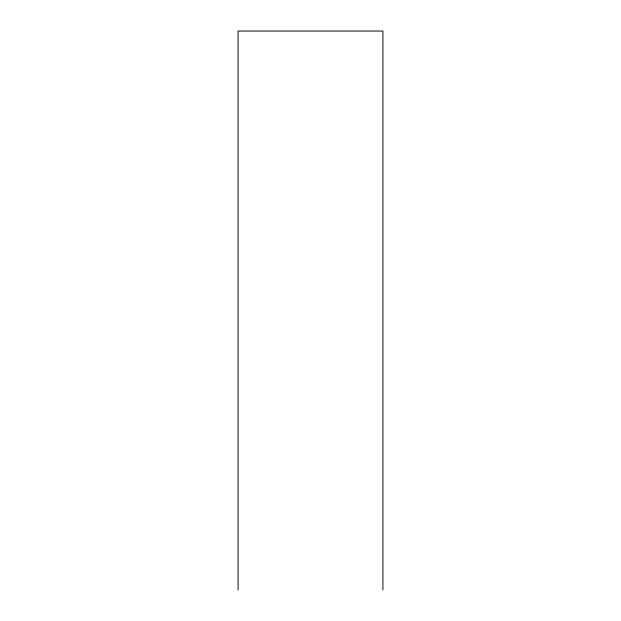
<?xml version="1.0" encoding="UTF-8"?>
<svg xmlns="http://www.w3.org/2000/svg" width="621" height="621" viewBox="0 0 621 621"><rect width="100%" height="100%" fill="white"/><g stroke="black" fill="none" stroke-linecap="round" stroke-linejoin="round"><path stroke-width="0.93" d="M382.909 589.95L382.909 31.05L238.091 31.05L238.091 589.95"/></g></svg>
